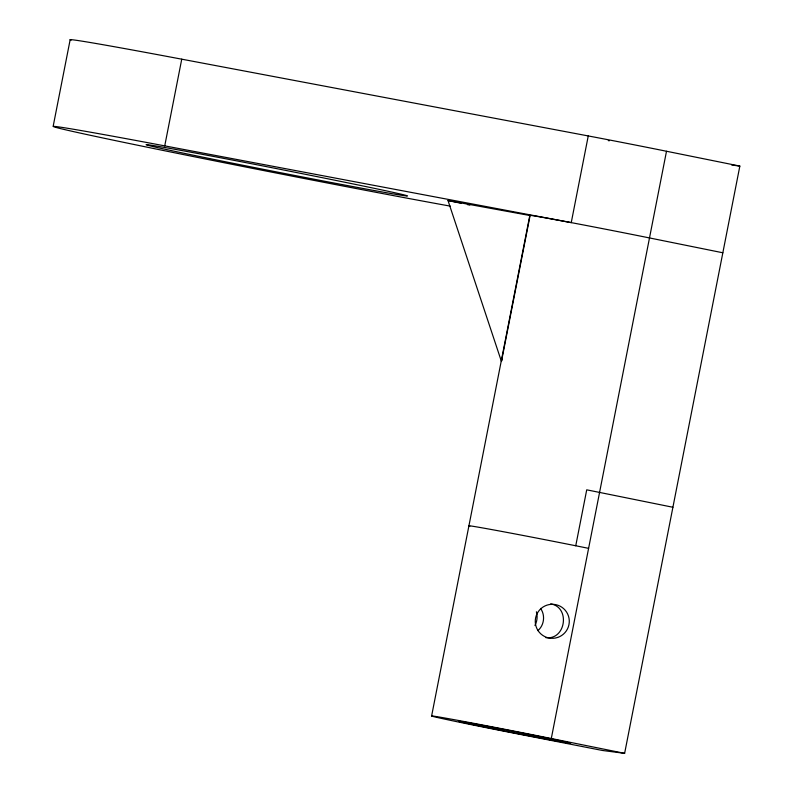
<?xml version="1.0" encoding="UTF-8"?>
<svg xmlns="http://www.w3.org/2000/svg" width="793" height="793" viewBox="0 0 793 793"><rect width="100%" height="100%" fill="white"/><g stroke="black" fill="none" stroke-linecap="round" stroke-linejoin="round"><path stroke-width="1.19" d="M53.151 126.384L70.161 39.69M450.285 206.13A227.997 2.785 11.1 0 1 106.579 138.755A227.997 2.785 11.1 0 1 164.736 145.872L181.746 59.178L592.817 136.802A84.643 1.031 11.1 0 1 666.507 151.255L739.849 166.084L624.626 753.35L602.462 750.475L521.17 734.596A84.643 1.031 11.1 0 1 433.077 716.069A84.643 1.031 11.1 0 1 551.294 738.511L624.626 753.35M431.62 715.96L529.813 215.428M530.091 215.547L501.454 361.499L448.005 200.55L530.091 215.547A84.643 1.031 11.1 0 1 566.103 221.653A84.643 1.031 11.1 0 1 649.497 237.94L722.839 252.779M588.257 135.94L571.247 222.625L164.736 145.872M575.748 545.762L586.721 489.836A84.643 1.031 11.1 0 1 599.577 492.423L672.91 507.262M551.294 738.511L666.507 151.255M537.892 630.604C544.256 625.261 545.445 615.11 540.529 608.409M545.931 637.701C565.984 640.06 570.435 607.022 550.639 603.879M731.681 165.023L739.849 166.084M608.31 140.619L609.292 140.787M448.005 200.55L461.318 203.325M467.364 204.584L469.783 205.09M71.092 40.195A227.997 2.785 11.1 0 1 181.746 59.178M501.82 360.369A106.103 59.019 50.6 0 1 502.207 359.249M469.882 526.175A84.643 1.031 11.1 0 1 502.772 531.617A84.643 1.031 11.1 0 1 588.604 548.35M536.385 611.79A17.02 15.701 -80.6 0 1 534.958 625.479M209.55 158.541A133.184 1.626 11.1 0 0 407.523 195.98A133.184 1.626 11.1 0 0 213.466 156.439A133.184 1.626 11.1 0 0 209.55 158.541M557.568 637.473A17.02 17.01 -50 0 0 563.645 608.637A17.02 17.01 -50 0 0 535.632 617.806A17.02 17.01 -50 0 0 557.568 637.473M486.396 727.34A56.997 0.694 11.1 0 0 570.593 743.249A56.997 0.694 11.1 0 0 486.991 726.229A56.997 0.694 11.1 0 0 486.396 727.34"/></g></svg>
